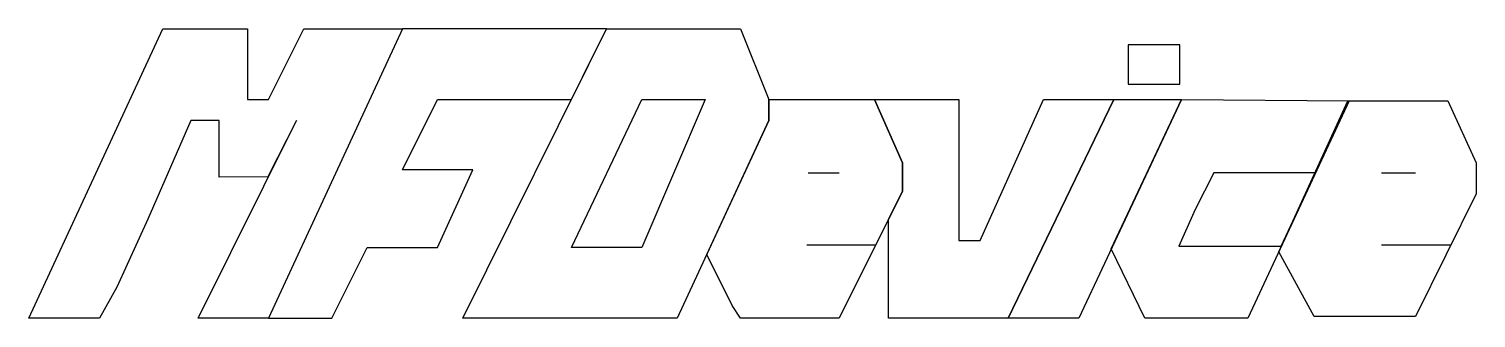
# Model space of a CAD drawing. Extents: x 3.6 to 80.3, y 22.2 to 37.5.
import ezdxf

# ---------------------------------------------------------------- set-up
doc = ezdxf.new("R2010")
doc.units = 0

msp = doc.modelspace()

# ---------------------------------------------------------------- linework, layer by layer
at = {"layer": 'Ebene 2'}
for p, q in [((3.58422, 22.1551), (10.678, 37.4627)), ((10.678, 37.4627), (15.1583, 37.4627)), ((15.1583, 37.4627), (15.1583, 33.7291)), ((16.2783, 33.7291), (18.1451, 37.4627)), ((23.3721, 37.4627), (16.2783, 22.1551)), ((23.3721, 37.4627), (16.2783, 22.1551)), ((18.1451, 37.4627), (23.3721, 37.4627)), ((34.19938, 37.46266), (23.3721, 37.4627)), ((26.583, 22.1551), (34.1994, 37.4627)), ((32.3326, 33.7291), (34.19938, 37.46266)), ((34.1994, 37.4627), (41.2932, 37.4627)), ((41.2932, 37.4627), (42.78663, 33.72914)), ((61.8278, 36.6264), (61.8278, 34.5356)), ((64.5757, 36.6264), (61.8278, 36.6264)), ((64.5757, 34.5356), (64.5757, 36.6264)), ((61.8278, 34.5356), (64.5757, 34.5356)), ((15.1583, 33.7291), (16.2783, 33.7291)), ((23.3721, 29.9956), (25.2389, 33.7291)), ((25.2389, 33.7291), (32.3326, 33.7291)), ((32.3326, 25.8887), (36.06616, 33.72918)), ((39.4264, 33.7291), (36.06619, 25.88862)), ((36.0662, 33.7291), (39.4264, 33.7291)), ((42.78663, 33.72914), (42.7866, 32.6091)), ((42.7866, 33.7291), (48.387, 33.7291)), ((42.786633, 32.609071), (42.7866, 33.7291)), ((48.387, 33.7291), (49.88042, 30.36889)), ((48.387, 33.7291), (52.8672, 33.7291)), ((49.8804, 30.3689), (48.387, 33.7291)), ((52.8672, 33.7291), (52.8672, 26.262)), ((53.9873, 26.262), (57.3475, 33.7291)), ((55.4807, 22.1551), (61.08104, 33.7291)), ((61.0811, 33.7291), (55.48076, 22.1551)), ((57.3475, 33.7291), (61.0811, 33.7291)), ((64.6653, 33.7291), (59.2143, 22.1551)), ((60.93169, 25.81399), (64.6653, 33.7291)), ((61.08104, 33.7291), (64.6653, 33.7291)), ((64.6653, 33.7291), (73.55118, 33.654429)), ((73.55118, 33.654429), (68.17485, 22.155029)), ((69.81762, 25.66468), (73.4765, 33.6545)), ((73.4765, 33.6545), (78.7782, 33.6545)), ((78.7782, 33.6545), (80.27163, 30.36897)), ((12.1714, 32.6091), (9.884595, 27.3821)), ((13.6648, 32.6091), (12.1714, 32.6091)), ((12.5448, 22.1551), (17.7718, 32.6091)), ((13.66488, 29.622236), (13.6648, 32.6091)), ((17.7718, 32.6091), (16.24125, 29.63996)), ((42.7866, 32.6091), (37.93297, 22.1551)), ((39.501093, 25.515301), (42.786633, 32.609071)), ((27.10568, 29.99562), (23.3721, 29.9956)), ((25.2389, 25.8887), (27.10568, 29.99562)), ((49.880411, 28.87553), (49.8804, 30.3689)), ((49.88042, 30.36889), (49.8804, 28.8755)), ((80.27163, 30.36897), (80.2716, 28.7262)), ((16.24125, 29.63996), (13.66488, 29.622236)), ((44.8774, 29.8462), (46.5202, 29.8462)), ((66.3827, 29.8462), (65.393307, 27.90475)), ((71.7591, 29.8462), (66.3827, 29.8462)), ((69.95199, 25.9633), (71.75903, 29.8462)), ((75.2686, 29.8462), (77.0607, 29.8462)), ((49.8804, 28.8755), (46.52019, 22.15509)), ((49.1337, 27.3821), (49.880411, 28.87553)), ((80.2716, 28.7262), (77.0607, 22.2298)), ((65.393307, 27.90475), (64.51592, 25.9633)), ((9.884595, 27.3821), (8.233661, 23.788537)), ((49.1337, 22.1551), (49.1337, 27.3821)), ((52.8672, 26.262), (53.9873, 26.262)), ((19.6385, 22.1551), (21.50528, 25.88866)), ((21.50528, 25.88866), (25.2389, 25.8887)), ((36.06619, 25.88862), (32.3326, 25.8887)), ((40.845173, 22.827141), (39.501093, 25.515301)), ((44.8027, 26.038), (48.46159, 26.038)), ((62.7238, 22.1551), (60.93169, 25.81399)), ((64.51592, 25.9633), (69.95199, 25.9633)), ((71.6844, 22.2298), (69.81762, 25.66468)), ((75.2686, 26.038), (78.9275, 26.038)), ((8.233661, 23.788537), (7.31777, 22.1551)), ((41.2932, 22.1551), (40.845173, 22.827141)), ((7.31777, 22.1551), (3.58422, 22.1551)), ((16.2783, 22.1551), (12.5448, 22.1551)), ((16.2783, 22.1551), (19.6385, 22.1551)), ((37.93297, 22.1551), (26.583, 22.1551)), ((46.52019, 22.15509), (41.2932, 22.1551)), ((55.48076, 22.1551), (49.1337, 22.1551)), ((59.2143, 22.1551), (55.4807, 22.1551)), ((68.17485, 22.155029), (62.7238, 22.1551)), ((77.0607, 22.2298), (71.6844, 22.2298))]:
    msp.add_line(p, q, dxfattribs=at)

doc.saveas('drawing.dxf')
